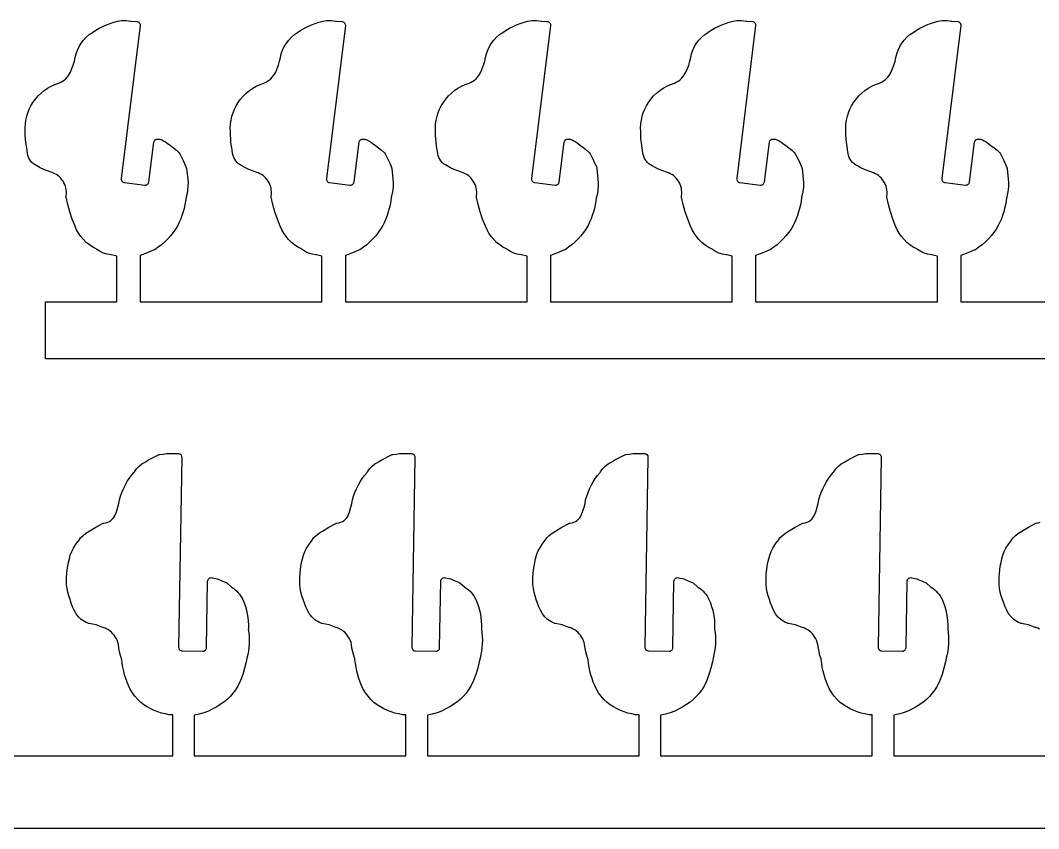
# Model space of a CAD drawing. Header units: millimetres. Extents: x -589 to -2, y 2 to 749.
# Drawn here: x -351.9 to -242.7, y 2.1 to 88.7 of the extents above; entities that cross this region are included whole.
import ezdxf

# ---------------------------------------------------------------- set-up
doc = ezdxf.new("R2010")
doc.units = ezdxf.units.MM
doc.header["$MEASUREMENT"] = 0

msp = doc.modelspace()

# ---------------------------------------------------------------- linework, layer by layer
for points in [[(-351.1, 74.45), (-351.16, 74.85), (-351.23, 75.24), (-351.28, 75.63), (-351.32, 76.03), (-351.34, 76.42), (-351.34, 76.82), (-351.36, 77.23), (-351.33, 77.64), (-351.28, 78.05), (-351.19, 78.45), (-351.07, 78.84), (-350.92, 79.22), (-350.74, 79.59), (-350.52, 79.94), (-350.26, 80.3), (-349.97, 80.63), (-349.65, 80.94), (-349.31, 81.21), (-348.95, 81.46), (-348.57, 81.68), (-348.17, 81.86), (-347.75, 82.01), (-347.55, 82.1), (-347.36, 82.21), (-347.18, 82.34), (-347.01, 82.48), (-346.86, 82.64), (-346.72, 82.81), (-346.6, 83), (-346.49, 83.19), (-346.34, 83.57), (-346.2, 83.95), (-346.08, 84.35), (-345.99, 84.74), (-345.89, 85.16), (-345.75, 85.56), (-345.57, 85.94), (-345.35, 86.3), (-345.1, 86.63), (-344.81, 86.93), (-344.49, 87.21), (-344.14, 87.45), (-343.78, 87.69), (-343.42, 87.9), (-343.04, 88.09), (-342.65, 88.27), (-342.26, 88.41), (-341.85, 88.54), (-341.44, 88.64), (-341.02, 88.72), (-340.78, 88.74), (-340.53, 88.73), (-340.28, 88.7), (-340.04, 88.66), (-339.98, 88.65), (-339.4, 88.61), (-339.32, 88.6), (-339.24, 88.57), (-339.18, 88.53), (-339.12, 88.47), (-339.07, 88.4), (-339.04, 88.33), (-339.03, 88.25), (-339.03, 88.17), (-341.06, 71.79), (-341.05, 71.64), (-341.02, 71.57), (-340.97, 71.5), (-340.92, 71.44), (-340.86, 71.39), (-340.79, 71.36), (-340.71, 71.35), (-338.53, 71.07), (-338.45, 71.07), (-338.37, 71.09), (-338.3, 71.12), (-338.23, 71.16), (-338.17, 71.21), (-338.13, 71.28), (-338.08, 71.42), (-337.55, 75.67), (-337.53, 75.74), (-337.5, 75.81), (-337.41, 75.92), (-337.28, 75.99), (-337.21, 76.01), (-337.13, 76.01), (-336.99, 76.01), (-336.92, 76), (-336.71, 75.93), (-336.51, 75.83), (-336.31, 75.72), (-336.14, 75.58), (-335.79, 75.34), (-335.46, 75.09), (-335.14, 74.81), (-334.84, 74.52), (-334.76, 74.44), (-334.4, 73.71), (-334.08, 72.96), (-334.04, 72.85), (-333.89, 71.35), (-333.9, 70.96), (-333.94, 70.57), (-334, 70.18), (-334.09, 69.8), (-334.11, 69.74), (-334.16, 69.35), (-334.23, 68.96), (-334.32, 68.58), (-334.42, 68.2), (-334.54, 67.83), (-334.68, 67.46), (-334.83, 67.1), (-335, 66.75), (-335.24, 66.36), (-335.49, 65.99), (-335.77, 65.64), (-336.07, 65.3), (-336.39, 64.98), (-336.73, 64.69), (-337.09, 64.41), (-337.46, 64.15), (-337.52, 64.13), (-338.26, 63.81), (-339.02, 63.52), (-339.02, 58.57), (-319.53, 58.57), (-319.53, 63.46), (-319.83, 63.52), (-320.12, 63.59), (-320.17, 63.6), (-320.57, 63.66), (-320.96, 63.78), (-321.32, 63.96), (-321.66, 64.18), (-321.73, 64.23), (-322.12, 64.43), (-322.47, 64.67), (-322.8, 64.94), (-323.11, 65.23), (-323.38, 65.56), (-323.62, 65.91), (-323.83, 66.28), (-324, 66.67), (-324.31, 67.44), (-324.57, 68.21), (-324.79, 69), (-324.96, 69.8), (-324.96, 69.94), (-324.94, 70.15), (-324.94, 70.36), (-324.96, 70.56), (-324.99, 70.76), (-325.04, 70.96), (-325.11, 71.14), (-325.2, 71.33), (-325.3, 71.5), (-325.41, 71.66), (-325.54, 71.82), (-325.68, 71.96), (-325.84, 72.09), (-326.01, 72.2), (-326.18, 72.3), (-326.37, 72.39), (-326.57, 72.46), (-326.97, 72.6), (-327.36, 72.76), (-327.74, 72.94), (-328.11, 73.14), (-328.3, 73.24), (-328.48, 73.36), (-328.63, 73.51), (-328.77, 73.67), (-328.89, 73.84), (-328.99, 74.03), (-329.06, 74.24), (-329.11, 74.45), (-329.16, 74.85), (-329.23, 75.24), (-329.29, 75.63), (-329.32, 76.03), (-329.34, 76.42), (-329.34, 76.82), (-329.36, 77.23), (-329.34, 77.64), (-329.28, 78.05), (-329.19, 78.45), (-329.07, 78.84), (-328.92, 79.22), (-328.73, 79.59), (-328.51, 79.94), (-328.25, 80.3), (-327.96, 80.63), (-327.65, 80.94), (-327.31, 81.21), (-326.95, 81.46), (-326.57, 81.68), (-326.17, 81.86), (-325.75, 82.01), (-325.55, 82.1), (-325.36, 82.21), (-325.18, 82.34), (-325.01, 82.48), (-324.86, 82.64), (-324.72, 82.81), (-324.6, 83), (-324.49, 83.19), (-324.34, 83.57), (-324.2, 83.95), (-324.08, 84.35), (-323.99, 84.74), (-323.89, 85.16), (-323.75, 85.56), (-323.57, 85.94), (-323.35, 86.3), (-323.1, 86.63), (-322.81, 86.93), (-322.49, 87.21), (-322.14, 87.45), (-321.78, 87.69), (-321.42, 87.9), (-321.04, 88.09), (-320.66, 88.27), (-320.26, 88.41), (-319.86, 88.54), (-319.44, 88.64), (-319.03, 88.72), (-318.78, 88.74), (-318.53, 88.73), (-318.29, 88.7), (-318.04, 88.66), (-317.98, 88.65), (-317.4, 88.61), (-317.32, 88.6), (-317.24, 88.57), (-317.17, 88.53), (-317.11, 88.47), (-317.04, 88.33), (-317.02, 88.17), (-319.06, 71.79), (-319.05, 71.64), (-319.02, 71.57), (-318.98, 71.5), (-318.92, 71.44), (-318.86, 71.39), (-318.79, 71.36), (-318.71, 71.35), (-316.53, 71.07), (-316.45, 71.07), (-316.37, 71.09), (-316.3, 71.12), (-316.23, 71.16), (-316.17, 71.21), (-316.13, 71.28), (-316.1, 71.35), (-316.08, 71.42), (-315.55, 75.67), (-315.5, 75.81), (-315.41, 75.92), (-315.28, 75.99), (-315.21, 76.01), (-315.13, 76.01), (-314.99, 76.01), (-314.92, 76), (-314.71, 75.93), (-314.51, 75.83), (-314.32, 75.72), (-314.14, 75.58), (-313.79, 75.34), (-313.46, 75.09), (-313.14, 74.81), (-312.84, 74.52), (-312.76, 74.44), (-312.4, 73.71), (-312.23, 73.34), (-312.08, 72.96), (-312.05, 72.85), (-311.89, 71.35), (-311.9, 70.96), (-311.94, 70.57), (-312, 70.18), (-312.1, 69.8), (-312.11, 69.74), (-312.16, 69.35), (-312.23, 68.96), (-312.32, 68.58), (-312.42, 68.2), (-312.54, 67.83), (-312.68, 67.46), (-312.83, 67.1), (-313, 66.75), (-313.24, 66.36), (-313.49, 65.99), (-313.77, 65.64), (-314.07, 65.3), (-314.39, 64.98), (-314.73, 64.69), (-315.09, 64.41), (-315.46, 64.15), (-315.52, 64.13), (-316.27, 63.81), (-317.02, 63.52), (-317.02, 58.57), (-297.53, 58.57), (-297.53, 63.46), (-298.12, 63.59), (-298.17, 63.6), (-298.58, 63.66), (-298.96, 63.78), (-299.32, 63.96), (-299.66, 64.18), (-299.74, 64.23), (-300.12, 64.43), (-300.47, 64.67), (-300.81, 64.94), (-301.11, 65.23), (-301.38, 65.56), (-301.62, 65.91), (-301.83, 66.28), (-302, 66.67), (-302.31, 67.44), (-302.57, 68.21), (-302.79, 69), (-302.96, 69.8), (-302.96, 69.94), (-302.94, 70.15), (-302.94, 70.36), (-302.96, 70.56), (-302.99, 70.76), (-303.04, 70.96), (-303.11, 71.14), (-303.2, 71.33), (-303.3, 71.5), (-303.41, 71.66), (-303.54, 71.82), (-303.69, 71.96), (-303.84, 72.09), (-304.01, 72.2), (-304.19, 72.3), (-304.38, 72.39), (-304.57, 72.46), (-304.97, 72.6), (-305.36, 72.76), (-305.74, 72.94), (-306.11, 73.14), (-306.3, 73.24), (-306.48, 73.36), (-306.63, 73.51), (-306.77, 73.67), (-306.89, 73.84), (-306.99, 74.03), (-307.06, 74.24), (-307.11, 74.45), (-307.16, 74.85), (-307.23, 75.24), (-307.29, 75.63), (-307.32, 76.03), (-307.34, 76.42), (-307.35, 76.82), (-307.36, 77.23), (-307.34, 77.64), (-307.28, 78.05), (-307.19, 78.45), (-307.07, 78.84), (-306.92, 79.22), (-306.73, 79.59), (-306.51, 79.94), (-306.25, 80.3), (-305.96, 80.63), (-305.65, 80.94), (-305.31, 81.21), (-304.95, 81.46), (-304.56, 81.68), (-304.16, 81.86), (-303.74, 82.01), (-303.54, 82.1), (-303.35, 82.21), (-303.17, 82.34), (-303.01, 82.48), (-302.86, 82.64), (-302.72, 82.81), (-302.6, 83), (-302.5, 83.19), (-302.34, 83.57), (-302.2, 83.95), (-302.08, 84.35), (-301.99, 84.74), (-301.89, 85.16), (-301.75, 85.56), (-301.57, 85.94), (-301.35, 86.3), (-301.1, 86.63), (-300.81, 86.93), (-300.49, 87.21), (-300.14, 87.45), (-299.79, 87.69), (-299.42, 87.9), (-299.04, 88.09), (-298.66, 88.27), (-298.26, 88.41), (-297.86, 88.54), (-297.45, 88.64), (-297.03, 88.72), (-296.78, 88.74), (-296.53, 88.73), (-296.29, 88.7), (-296.04, 88.66), (-295.98, 88.65), (-295.4, 88.61), (-295.32, 88.6), (-295.24, 88.57), (-295.17, 88.53), (-295.11, 88.47), (-295.04, 88.33), (-295.03, 88.25), (-295.02, 88.17), (-297.05, 71.79), (-297.06, 71.71), (-297.05, 71.64), (-297.02, 71.57), (-296.98, 71.5), (-296.92, 71.44), (-296.86, 71.39), (-296.79, 71.36), (-296.71, 71.35), (-294.53, 71.07), (-294.45, 71.07), (-294.37, 71.09), (-294.3, 71.12), (-294.23, 71.16), (-294.17, 71.21), (-294.13, 71.28), (-294.1, 71.35), (-294.08, 71.42), (-293.55, 75.67), (-293.5, 75.81), (-293.41, 75.92), (-293.28, 75.99), (-293.21, 76.01), (-293.13, 76.01), (-293, 76.01), (-292.92, 76), (-292.71, 75.93), (-292.51, 75.83), (-292.32, 75.72), (-292.14, 75.58), (-291.79, 75.34), (-291.46, 75.09), (-291.15, 74.81), (-290.84, 74.52), (-290.77, 74.44), (-290.4, 73.71), (-290.07, 72.96), (-290.05, 72.85), (-289.9, 71.35), (-289.9, 70.96), (-289.94, 70.57), (-290, 70.18), (-290.1, 69.8), (-290.11, 69.74), (-290.16, 69.35), (-290.23, 68.96), (-290.32, 68.58), (-290.42, 68.2), (-290.54, 67.83), (-290.67, 67.46), (-290.83, 67.1), (-290.99, 66.75), (-291.23, 66.36), (-291.49, 65.99), (-291.77, 65.64), (-292.07, 65.3), (-292.39, 64.98), (-292.73, 64.69), (-293.09, 64.41), (-293.46, 64.15), (-293.51, 64.13), (-294.26, 63.81), (-295.02, 63.52), (-295.02, 58.57), (-275.53, 58.57), (-275.53, 63.46), (-275.83, 63.52), (-276.11, 63.59), (-276.18, 63.6), (-276.58, 63.66), (-276.96, 63.78), (-277.32, 63.96), (-277.66, 64.18), (-277.74, 64.23), (-278.12, 64.43), (-278.47, 64.67), (-278.81, 64.94), (-279.11, 65.23), (-279.38, 65.56), (-279.62, 65.91), (-279.83, 66.28), (-280.01, 66.67), (-280.31, 67.44), (-280.57, 68.21), (-280.79, 69), (-280.96, 69.8), (-280.96, 69.94), (-280.94, 70.15), (-280.94, 70.36), (-280.96, 70.56), (-280.99, 70.76), (-281.04, 70.96), (-281.11, 71.14), (-281.2, 71.33), (-281.3, 71.5), (-281.41, 71.66), (-281.54, 71.82), (-281.69, 71.96), (-281.84, 72.09), (-282.01, 72.2), (-282.19, 72.3), (-282.38, 72.39), (-282.58, 72.46), (-282.97, 72.6), (-283.36, 72.76), (-283.74, 72.94), (-284.11, 73.14), (-284.3, 73.24), (-284.48, 73.36), (-284.63, 73.51), (-284.77, 73.67), (-284.89, 73.84), (-284.99, 74.03), (-285.06, 74.24), (-285.11, 74.45), (-285.16, 74.85), (-285.22, 75.24), (-285.28, 75.63), (-285.32, 76.03), (-285.34, 76.42), (-285.35, 76.82), (-285.36, 77.23), (-285.34, 77.64), (-285.28, 78.05), (-285.19, 78.45), (-285.07, 78.84), (-284.92, 79.22), (-284.73, 79.59), (-284.52, 79.94), (-284.25, 80.3), (-283.96, 80.63), (-283.65, 80.94), (-283.31, 81.21), (-282.95, 81.46), (-282.56, 81.68), (-282.16, 81.86), (-281.74, 82.01), (-281.54, 82.1), (-281.35, 82.21), (-281.17, 82.34), (-281.01, 82.48), (-280.86, 82.64), (-280.72, 82.81), (-280.6, 83), (-280.5, 83.19), (-280.34, 83.57), (-280.2, 83.95), (-280.08, 84.35), (-279.99, 84.74), (-279.89, 85.16), (-279.75, 85.56), (-279.57, 85.94), (-279.35, 86.3), (-279.1, 86.63), (-278.81, 86.93), (-278.49, 87.21), (-278.14, 87.45), (-277.79, 87.69), (-277.42, 87.9), (-277.04, 88.09), (-276.66, 88.27), (-276.26, 88.41), (-275.86, 88.54), (-275.45, 88.64), (-275.03, 88.72), (-274.78, 88.74), (-274.53, 88.73), (-274.28, 88.7), (-274.03, 88.66), (-273.98, 88.65), (-273.4, 88.61), (-273.32, 88.6), (-273.24, 88.57), (-273.17, 88.53), (-273.11, 88.47), (-273.07, 88.4), (-273.04, 88.33), (-273.03, 88.25), (-273.03, 88.17), (-275.05, 71.79), (-275.06, 71.71), (-275.05, 71.64), (-275.02, 71.57), (-274.98, 71.5), (-274.92, 71.44), (-274.86, 71.39), (-274.79, 71.36), (-274.71, 71.35), (-272.53, 71.07), (-272.45, 71.07), (-272.37, 71.09), (-272.3, 71.12), (-272.23, 71.16), (-272.17, 71.21), (-272.13, 71.28), (-272.1, 71.35), (-272.08, 71.42), (-271.55, 75.67), (-271.5, 75.81), (-271.41, 75.92), (-271.28, 75.99), (-271.2, 76.01), (-271.12, 76.01), (-271, 76.01), (-270.92, 76), (-270.71, 75.93), (-270.51, 75.83), (-270.32, 75.72), (-270.14, 75.58), (-269.8, 75.34), (-269.46, 75.09), (-269.15, 74.81), (-268.84, 74.52), (-268.77, 74.44), (-268.4, 73.71), (-268.07, 72.96), (-268.05, 72.85), (-267.9, 71.35), (-267.9, 70.96), (-267.94, 70.57), (-268, 70.18), (-268.1, 69.8), (-268.11, 69.74), (-268.16, 69.35), (-268.23, 68.96), (-268.32, 68.58), (-268.42, 68.2), (-268.54, 67.83), (-268.67, 67.46), (-268.83, 67.1), (-268.99, 66.75), (-269.23, 66.36), (-269.49, 65.99), (-269.77, 65.64), (-270.07, 65.3), (-270.39, 64.98), (-270.73, 64.69), (-271.09, 64.41), (-271.46, 64.15), (-271.51, 64.13), (-272.26, 63.81), (-273.03, 63.52), (-273.03, 58.57), (-253.54, 58.57), (-253.54, 63.46), (-253.83, 63.52), (-254.11, 63.59), (-254.18, 63.6), (-254.58, 63.66), (-254.96, 63.78), (-255.32, 63.96), (-255.65, 64.18), (-255.74, 64.23), (-256.12, 64.43), (-256.48, 64.67), (-256.81, 64.94), (-257.11, 65.23), (-257.38, 65.56), (-257.63, 65.91), (-257.83, 66.28), (-258.01, 66.67), (-258.31, 67.44), (-258.57, 68.21), (-258.78, 69), (-258.95, 69.8), (-258.96, 69.87), (-258.95, 69.94), (-258.93, 70.15), (-258.93, 70.36), (-258.95, 70.56), (-258.99, 70.76), (-259.04, 70.96), (-259.11, 71.14), (-259.2, 71.33), (-259.3, 71.5), (-259.41, 71.66), (-259.54, 71.82), (-259.69, 71.96), (-259.84, 72.09), (-260.01, 72.2), (-260.19, 72.3), (-260.38, 72.39), (-260.58, 72.46), (-260.97, 72.6), (-261.36, 72.76), (-261.74, 72.94), (-262.1, 73.14), (-262.3, 73.24), (-262.47, 73.36), (-262.63, 73.51), (-262.77, 73.67), (-262.89, 73.84), (-262.99, 74.03), (-263.06, 74.24), (-263.11, 74.45), (-263.16, 74.85), (-263.22, 75.24), (-263.28, 75.63), (-263.32, 76.03), (-263.34, 76.42), (-263.35, 76.82), (-263.36, 77.23), (-263.34, 77.64), (-263.28, 78.05), (-263.19, 78.45), (-263.07, 78.84), (-262.92, 79.22), (-262.73, 79.59), (-262.52, 79.94), (-262.26, 80.3), (-261.97, 80.63), (-261.65, 80.94), (-261.31, 81.21), (-260.95, 81.46), (-260.56, 81.68), (-260.16, 81.86), (-259.75, 82.01), (-259.54, 82.1), (-259.35, 82.21), (-259.17, 82.34), (-259.01, 82.48), (-258.86, 82.64), (-258.72, 82.81), (-258.6, 83), (-258.5, 83.19), (-258.34, 83.57), (-258.2, 83.95), (-258.08, 84.35), (-257.98, 84.74), (-257.89, 85.16), (-257.75, 85.56), (-257.57, 85.94), (-257.35, 86.3), (-257.1, 86.63), (-256.81, 86.93), (-256.49, 87.21), (-256.14, 87.45), (-255.79, 87.69), (-255.42, 87.9), (-255.04, 88.09), (-254.66, 88.27), (-254.26, 88.41), (-253.86, 88.54), (-253.45, 88.64), (-253.03, 88.72), (-252.78, 88.74), (-252.53, 88.73), (-252.28, 88.7), (-252.04, 88.66), (-251.97, 88.65), (-251.39, 88.61), (-251.32, 88.6), (-251.24, 88.57), (-251.17, 88.53), (-251.12, 88.47), (-251.07, 88.4), (-251.04, 88.33), (-251.03, 88.25), (-251.03, 88.17), (-253.06, 71.79), (-253.06, 71.71), (-253.05, 71.64), (-252.98, 71.5), (-252.92, 71.44), (-252.86, 71.39), (-252.78, 71.36), (-252.7, 71.35), (-250.52, 71.07), (-250.45, 71.07), (-250.37, 71.09), (-250.3, 71.12), (-250.23, 71.16), (-250.17, 71.21), (-250.13, 71.28), (-250.1, 71.35), (-250.08, 71.42), (-249.55, 75.67), (-249.5, 75.81), (-249.41, 75.92), (-249.28, 75.99), (-249.2, 76.01), (-249.13, 76.01), (-249, 76.01), (-248.92, 76), (-248.71, 75.93), (-248.51, 75.83), (-248.32, 75.72), (-248.14, 75.58), (-247.8, 75.34), (-247.46, 75.09), (-247.14, 74.81), (-246.83, 74.52), (-246.77, 74.44), (-246.4, 73.71), (-246.08, 72.96), (-246.05, 72.85), (-245.9, 71.35), (-245.9, 70.96), (-245.94, 70.57), (-246, 70.18), (-246.1, 69.8), (-246.11, 69.74), (-246.16, 69.35), (-246.23, 68.96), (-246.32, 68.58), (-246.42, 68.2), (-246.54, 67.83), (-246.67, 67.46), (-246.83, 67.1), (-247, 66.75), (-247.23, 66.36), (-247.49, 65.99), (-247.77, 65.64), (-248.07, 65.3), (-248.39, 64.98), (-248.73, 64.69), (-249.08, 64.41), (-249.45, 64.15), (-249.52, 64.13), (-250.26, 63.81), (-251.02, 63.52), (-251.02, 58.57), (-231.54, 58.57)], [(-3.96, 52.45), (-349.19, 52.45), (-349.19, 58.57), (-341.53, 58.57), (-341.53, 63.46), (-341.83, 63.52), (-342.12, 63.59), (-342.18, 63.6), (-342.58, 63.66), (-342.96, 63.78), (-343.32, 63.96), (-343.66, 64.18), (-343.73, 64.23), (-344.11, 64.43), (-344.47, 64.67), (-344.8, 64.94), (-345.11, 65.23), (-345.38, 65.56), (-345.63, 65.91), (-345.84, 66.28), (-346.01, 66.67), (-346.31, 67.44), (-346.57, 68.21), (-346.79, 69), (-346.96, 69.8), (-346.96, 69.94), (-346.94, 70.15), (-346.94, 70.36), (-346.95, 70.56), (-346.99, 70.76), (-347.04, 70.96), (-347.11, 71.14), (-347.2, 71.33), (-347.3, 71.5), (-347.41, 71.66), (-347.54, 71.82), (-347.69, 71.96), (-347.84, 72.09), (-348.01, 72.2), (-348.19, 72.3), (-348.38, 72.39), (-348.58, 72.46), (-348.98, 72.6), (-349.36, 72.76), (-349.74, 72.94), (-350.11, 73.14), (-350.3, 73.24), (-350.48, 73.36), (-350.63, 73.51), (-350.77, 73.67), (-350.89, 73.84), (-350.99, 74.03), (-351.06, 74.24), (-351.1, 74.45)], [(-358.22, 9.88), (-335.52, 9.88), (-335.52, 14.29), (-335.9, 14.3), (-336.31, 14.38), (-336.72, 14.48), (-337.12, 14.61), (-337.51, 14.77), (-337.89, 14.95), (-338.26, 15.15), (-338.62, 15.37), (-338.96, 15.62), (-339.29, 15.94), (-339.59, 16.29), (-339.86, 16.66), (-340.1, 17.05), (-340.27, 17.42), (-340.43, 17.8), (-340.57, 18.19), (-340.69, 18.58), (-340.79, 18.98), (-340.88, 19.39), (-340.95, 19.8), (-341, 20.21), (-341.01, 20.28), (-341.13, 20.66), (-341.23, 21.05), (-341.3, 21.44), (-341.36, 21.83), (-341.41, 22.04), (-341.47, 22.24), (-341.57, 22.43), (-341.68, 22.6), (-341.7, 22.65), (-341.82, 22.83), (-341.95, 22.99), (-342.09, 23.14), (-342.24, 23.27), (-342.41, 23.39), (-342.59, 23.49), (-342.78, 23.57), (-342.98, 23.64), (-343.04, 23.66), (-343.4, 23.81), (-343.76, 23.92), (-344.14, 24.01), (-344.51, 24.08), (-344.57, 24.08), (-344.63, 24.1), (-344.82, 24.19), (-345, 24.29), (-345.34, 24.52), (-345.64, 24.81), (-345.9, 25.13), (-346.1, 25.5), (-346.27, 25.88), (-346.42, 26.26), (-346.54, 26.66), (-346.68, 27.05), (-346.79, 27.45), (-346.86, 27.85), (-346.91, 28.26), (-346.92, 28.66), (-346.91, 29.05), (-346.88, 29.45), (-346.84, 29.84), (-346.79, 30.24), (-346.71, 30.63), (-346.62, 31.01), (-346.52, 31.4), (-346.37, 31.79), (-346.18, 32.17), (-345.96, 32.53), (-345.7, 32.86), (-345.65, 32.92), (-345.42, 33.25), (-345.15, 33.53), (-344.84, 33.78), (-344.49, 33.98), (-343.78, 34.41), (-343.05, 34.8), (-342.99, 34.83), (-342.91, 34.84), (-342.71, 34.87), (-342.51, 34.94), (-342.33, 35.02), (-342.16, 35.14), (-342.01, 35.27), (-341.88, 35.42), (-341.77, 35.59), (-341.68, 35.78), (-341.53, 36.16), (-341.41, 36.54), (-341.32, 36.93), (-341.25, 37.32), (-341.13, 37.72), (-341, 38.12), (-340.83, 38.51), (-340.65, 38.89), (-340.44, 39.25), (-340.22, 39.61), (-339.97, 39.95), (-339.7, 40.28), (-339.65, 40.33), (-339.42, 40.65), (-339.15, 40.94), (-338.85, 41.19), (-338.5, 41.39), (-338.45, 41.41), (-338.12, 41.63), (-337.77, 41.82), (-337.42, 42), (-337.06, 42.16), (-336.99, 42.18), (-336.92, 42.19), (-336.56, 42.23), (-336.2, 42.31), (-336.1, 42.31), (-334.96, 42.31), (-334.88, 42.3), (-334.81, 42.27), (-334.74, 42.23), (-334.68, 42.18), (-334.6, 42.05), (-334.58, 41.97), (-334.57, 41.89), (-334.9, 21.54), (-334.89, 21.46), (-334.87, 21.39), (-334.79, 21.26), (-334.66, 21.17), (-334.59, 21.15), (-334.51, 21.14), (-332.32, 21.1), (-332.16, 21.13), (-332.09, 21.17), (-332.03, 21.22), (-331.98, 21.27), (-331.94, 21.34), (-331.91, 21.41), (-331.9, 21.49), (-331.79, 28.61), (-331.77, 28.7), (-331.74, 28.78), (-331.7, 28.85), (-331.64, 28.91), (-331.56, 28.96), (-331.48, 28.99), (-331.39, 29), (-331.3, 28.99), (-330.72, 28.88), (-330.58, 28.81), (-330.42, 28.72), (-330.25, 28.64), (-330.08, 28.57), (-329.9, 28.52), (-329.81, 28.49), (-329.74, 28.44), (-329.22, 27.98), (-329.17, 27.94), (-328.99, 27.82), (-328.82, 27.69), (-328.66, 27.54), (-328.51, 27.38), (-328.37, 27.22), (-328.25, 27.04), (-328.13, 26.85), (-328.03, 26.66), (-327.88, 26.29), (-327.74, 25.91), (-327.63, 25.52), (-327.54, 25.13), (-327.48, 24.74), (-327.43, 24.34), (-327.41, 23.94), (-327.42, 23.53), (-327.43, 23.46), (-327.37, 23.07), (-327.34, 22.68), (-327.33, 22.29), (-327.34, 21.9), (-327.37, 21.52), (-327.42, 21.13), (-327.49, 20.75), (-327.58, 20.37), (-327.67, 19.96), (-327.83, 19.28), (-328.03, 18.62), (-328.27, 17.98), (-328.55, 17.35), (-328.8, 16.96), (-329.08, 16.6), (-329.38, 16.26), (-329.71, 15.95), (-330.06, 15.66), (-330.43, 15.39), (-330.82, 15.15), (-331.22, 14.94), (-331.7, 14.7), (-332.19, 14.51), (-332.7, 14.36), (-333.23, 14.26), (-333.23, 9.88), (-310.52, 9.88), (-310.52, 14.29), (-310.9, 14.3), (-311.31, 14.38), (-311.72, 14.48), (-312.12, 14.61), (-312.51, 14.77), (-312.89, 14.95), (-313.26, 15.15), (-313.62, 15.37), (-313.96, 15.62), (-314.29, 15.94), (-314.59, 16.29), (-314.86, 16.66), (-315.11, 17.05), (-315.28, 17.42), (-315.43, 17.8), (-315.57, 18.19), (-315.69, 18.58), (-315.79, 18.98), (-315.87, 19.39), (-315.94, 19.8), (-315.99, 20.21), (-316.01, 20.28), (-316.13, 20.66), (-316.23, 21.05), (-316.31, 21.44), (-316.37, 21.83), (-316.41, 22.04), (-316.47, 22.24), (-316.57, 22.43), (-316.68, 22.6), (-316.71, 22.65), (-316.82, 22.83), (-316.95, 22.99), (-317.09, 23.14), (-317.25, 23.27), (-317.41, 23.39), (-317.59, 23.49), (-317.78, 23.57), (-317.98, 23.64), (-318.04, 23.66), (-318.4, 23.81), (-318.76, 23.92), (-319.14, 24.01), (-319.52, 24.08), (-319.57, 24.08), (-319.62, 24.1), (-319.81, 24.19), (-319.99, 24.29), (-320.17, 24.4), (-320.33, 24.52), (-320.49, 24.66), (-320.63, 24.81), (-320.77, 24.97), (-320.89, 25.13), (-321.09, 25.5), (-321.27, 25.88), (-321.42, 26.26), (-321.55, 26.66), (-321.68, 27.05), (-321.78, 27.45), (-321.86, 27.85), (-321.9, 28.26), (-321.91, 28.66), (-321.9, 29.05), (-321.88, 29.45), (-321.84, 29.84), (-321.78, 30.24), (-321.71, 30.63), (-321.62, 31.01), (-321.51, 31.4), (-321.36, 31.79), (-321.18, 32.17), (-320.95, 32.53), (-320.69, 32.86), (-320.65, 32.92), (-320.42, 33.25), (-320.15, 33.53), (-319.84, 33.77), (-319.67, 33.88), (-319.49, 33.97), (-318.78, 34.41), (-318.06, 34.8), (-317.99, 34.83), (-317.92, 34.84), (-317.71, 34.87), (-317.52, 34.94), (-317.33, 35.02), (-317.16, 35.14), (-317.01, 35.27), (-316.88, 35.42), (-316.77, 35.59), (-316.68, 35.78), (-316.54, 36.16), (-316.42, 36.54), (-316.32, 36.93), (-316.25, 37.32), (-316.14, 37.72), (-316, 38.12), (-315.83, 38.51), (-315.65, 38.89), (-315.44, 39.25), (-315.22, 39.61), (-314.97, 39.95), (-314.7, 40.28), (-314.65, 40.33), (-314.43, 40.65), (-314.16, 40.94), (-313.85, 41.19), (-313.51, 41.39), (-313.46, 41.41), (-313.12, 41.63), (-312.77, 41.82), (-312.42, 42), (-312.06, 42.16), (-311.99, 42.18), (-311.92, 42.19), (-311.56, 42.23), (-311.2, 42.31), (-311.1, 42.31), (-309.97, 42.31), (-309.89, 42.3), (-309.81, 42.27), (-309.74, 42.23), (-309.68, 42.18), (-309.64, 42.12), (-309.6, 42.05), (-309.58, 41.97), (-309.58, 41.89), (-309.9, 21.54), (-309.9, 21.46), (-309.87, 21.39), (-309.79, 21.26), (-309.67, 21.17), (-309.59, 21.15), (-309.51, 21.14), (-307.31, 21.1), (-307.16, 21.13), (-307.09, 21.17), (-307.03, 21.22), (-306.98, 21.27), (-306.94, 21.34), (-306.91, 21.41), (-306.91, 21.49), (-306.78, 28.61), (-306.77, 28.7), (-306.74, 28.78), (-306.69, 28.85), (-306.63, 28.91), (-306.56, 28.96), (-306.48, 28.99), (-306.39, 29), (-306.3, 28.99), (-305.71, 28.88), (-305.57, 28.81), (-305.41, 28.72), (-305.25, 28.64), (-305.08, 28.57), (-304.9, 28.52), (-304.81, 28.49), (-304.74, 28.44), (-304.21, 27.98), (-304.16, 27.94), (-303.98, 27.82), (-303.81, 27.69), (-303.65, 27.54), (-303.51, 27.38), (-303.37, 27.22), (-303.25, 27.04), (-303.14, 26.85), (-303.04, 26.66), (-302.88, 26.29), (-302.75, 25.91), (-302.63, 25.52), (-302.54, 25.13), (-302.48, 24.74), (-302.44, 24.34), (-302.42, 23.94), (-302.42, 23.53), (-302.42, 23.46), (-302.37, 23.07), (-302.34, 22.68), (-302.33, 22.29), (-302.34, 21.9), (-302.37, 21.52), (-302.42, 21.13), (-302.49, 20.75), (-302.58, 20.37), (-302.66, 19.96), (-302.82, 19.28), (-303.03, 18.62), (-303.27, 17.98), (-303.55, 17.35), (-303.81, 16.96), (-304.08, 16.6), (-304.39, 16.26), (-304.71, 15.95), (-305.06, 15.66), (-305.43, 15.39), (-305.82, 15.15), (-306.23, 14.94), (-306.7, 14.7), (-307.19, 14.51), (-307.71, 14.36), (-308.23, 14.26), (-308.23, 9.88), (-285.51, 9.88), (-285.51, 14.29), (-285.89, 14.3), (-286.31, 14.38), (-286.72, 14.48), (-287.12, 14.61), (-287.51, 14.77), (-287.89, 14.95), (-288.26, 15.15), (-288.62, 15.37), (-288.96, 15.62), (-289.29, 15.94), (-289.59, 16.29), (-289.86, 16.66), (-290.1, 17.05), (-290.27, 17.42), (-290.43, 17.8), (-290.56, 18.19), (-290.69, 18.58), (-290.79, 18.98), (-290.87, 19.39), (-290.94, 19.8), (-290.99, 20.21), (-291.02, 20.28), (-291.13, 20.66), (-291.23, 21.05), (-291.3, 21.44), (-291.36, 21.83), (-291.4, 22.04), (-291.47, 22.24), (-291.57, 22.43), (-291.69, 22.6), (-291.7, 22.65), (-291.81, 22.83), (-291.94, 22.99), (-292.09, 23.14), (-292.24, 23.27), (-292.41, 23.39), (-292.59, 23.49), (-292.78, 23.57), (-292.98, 23.64), (-293.05, 23.66), (-293.4, 23.81), (-293.76, 23.92), (-294.13, 24.01), (-294.51, 24.08), (-294.57, 24.08), (-294.62, 24.1), (-294.81, 24.19), (-294.99, 24.29), (-295.17, 24.4), (-295.33, 24.52), (-295.49, 24.66), (-295.64, 24.81), (-295.77, 24.97), (-295.89, 25.13), (-296.1, 25.5), (-296.27, 25.88), (-296.42, 26.26), (-296.55, 26.66), (-296.68, 27.05), (-296.79, 27.45), (-296.86, 27.85), (-296.9, 28.26), (-296.91, 28.66), (-296.91, 29.05), (-296.88, 29.45), (-296.84, 29.84), (-296.78, 30.24), (-296.71, 30.63), (-296.62, 31.01), (-296.51, 31.4), (-296.37, 31.79), (-296.18, 32.17), (-295.95, 32.53), (-295.69, 32.86), (-295.65, 32.92), (-295.42, 33.25), (-295.15, 33.53), (-294.84, 33.77), (-294.5, 33.97), (-293.79, 34.41), (-293.06, 34.8), (-292.99, 34.83), (-292.91, 34.84), (-292.71, 34.87), (-292.51, 34.94), (-292.33, 35.02), (-292.16, 35.14), (-292.01, 35.27), (-291.88, 35.42), (-291.77, 35.59), (-291.69, 35.78), (-291.54, 36.16), (-291.42, 36.54), (-291.32, 36.93), (-291.26, 37.32), (-291.14, 37.72), (-291, 38.12), (-290.84, 38.51), (-290.65, 38.89), (-290.45, 39.25), (-290.22, 39.61), (-289.97, 39.95), (-289.71, 40.28), (-289.66, 40.33), (-289.43, 40.65), (-289.15, 40.94), (-288.84, 41.19), (-288.5, 41.39), (-288.45, 41.41), (-288.12, 41.63), (-287.77, 41.82), (-287.42, 42), (-287.05, 42.16), (-286.99, 42.18), (-286.92, 42.19), (-286.56, 42.23), (-286.2, 42.31), (-286.1, 42.31), (-284.96, 42.31), (-284.88, 42.3), (-284.81, 42.27), (-284.68, 42.18), (-284.6, 42.05), (-284.58, 41.97), (-284.57, 41.89), (-284.91, 21.54), (-284.9, 21.46), (-284.87, 21.39), (-284.79, 21.26), (-284.67, 21.17), (-284.59, 21.15), (-284.52, 21.14), (-282.31, 21.1), (-282.16, 21.13), (-282.09, 21.17), (-282.02, 21.22), (-281.97, 21.27), (-281.94, 21.34), (-281.92, 21.41), (-281.91, 21.49), (-281.78, 28.61), (-281.77, 28.7), (-281.74, 28.78), (-281.69, 28.85), (-281.63, 28.91), (-281.56, 28.96), (-281.48, 28.99), (-281.39, 29), (-281.3, 28.99), (-280.71, 28.88), (-280.57, 28.81), (-280.42, 28.72), (-280.25, 28.64), (-280.08, 28.57), (-279.91, 28.52), (-279.81, 28.49), (-279.73, 28.44), (-279.21, 27.98), (-279.16, 27.94), (-278.98, 27.82), (-278.81, 27.69), (-278.65, 27.54), (-278.51, 27.38), (-278.37, 27.22), (-278.24, 27.04), (-278.13, 26.85), (-278.03, 26.66), (-277.87, 26.29), (-277.74, 25.91), (-277.63, 25.52), (-277.54, 25.13), (-277.48, 24.74), (-277.44, 24.34), (-277.42, 23.94), (-277.42, 23.53), (-277.42, 23.46), (-277.37, 23.07), (-277.34, 22.68), (-277.33, 22.29), (-277.34, 21.9), (-277.37, 21.52), (-277.42, 21.13), (-277.49, 20.75), (-277.59, 20.37), (-277.66, 19.96), (-277.83, 19.28), (-278.03, 18.62), (-278.27, 17.98), (-278.56, 17.35), (-278.81, 16.96), (-279.08, 16.6), (-279.39, 16.26), (-279.71, 15.95), (-280.06, 15.66), (-280.43, 15.39), (-280.82, 15.15), (-281.23, 14.94), (-281.7, 14.7), (-282.19, 14.51), (-282.7, 14.36), (-283.22, 14.26), (-283.22, 9.88), (-260.52, 9.88), (-260.52, 14.29), (-260.89, 14.3), (-261.31, 14.38), (-261.72, 14.48), (-262.12, 14.61), (-262.51, 14.77), (-262.89, 14.95), (-263.26, 15.15), (-263.62, 15.37), (-263.97, 15.62), (-264.29, 15.94), (-264.59, 16.29), (-264.86, 16.66), (-265.1, 17.05), (-265.27, 17.42), (-265.43, 17.8), (-265.57, 18.19), (-265.69, 18.58), (-265.79, 18.98), (-265.88, 19.39), (-265.94, 19.8), (-266, 20.21), (-266.01, 20.28), (-266.13, 20.66), (-266.22, 21.05), (-266.3, 21.44), (-266.36, 21.83), (-266.41, 22.04), (-266.47, 22.24), (-266.57, 22.43), (-266.69, 22.6), (-266.7, 22.65), (-266.81, 22.83), (-266.94, 22.99), (-267.09, 23.14), (-267.25, 23.27), (-267.42, 23.39), (-267.6, 23.49), (-267.79, 23.57), (-267.99, 23.64), (-268.05, 23.66), (-268.4, 23.81), (-268.76, 23.92), (-269.13, 24.01), (-269.51, 24.08), (-269.57, 24.08), (-269.62, 24.1), (-269.81, 24.19), (-270, 24.29), (-270.17, 24.4), (-270.34, 24.52), (-270.49, 24.66), (-270.64, 24.81), (-270.77, 24.97), (-270.9, 25.13), (-271.1, 25.5), (-271.27, 25.88), (-271.42, 26.26), (-271.54, 26.66), (-271.68, 27.05), (-271.78, 27.45), (-271.86, 27.85), (-271.9, 28.26), (-271.91, 28.66), (-271.91, 29.05), (-271.88, 29.45), (-271.84, 29.84), (-271.78, 30.24), (-271.71, 30.63), (-271.62, 31.01), (-271.51, 31.4), (-271.37, 31.79), (-271.18, 32.17), (-270.96, 32.53), (-270.7, 32.86), (-270.66, 32.92), (-270.43, 33.25), (-270.15, 33.53), (-269.84, 33.78), (-269.5, 33.98), (-268.78, 34.41), (-268.05, 34.8), (-267.98, 34.83), (-267.91, 34.84), (-267.71, 34.87), (-267.51, 34.94), (-267.33, 35.02), (-267.16, 35.14), (-267.01, 35.27), (-266.88, 35.42), (-266.77, 35.59), (-266.69, 35.78), (-266.54, 36.16), (-266.42, 36.54), (-266.32, 36.93), (-266.25, 37.32), (-266.13, 37.72), (-265.99, 38.12), (-265.83, 38.51), (-265.65, 38.89), (-265.44, 39.25), (-265.22, 39.61), (-264.97, 39.95), (-264.7, 40.28), (-264.65, 40.33), (-264.42, 40.65), (-264.15, 40.94), (-263.85, 41.19), (-263.5, 41.39), (-263.45, 41.41), (-263.12, 41.63), (-262.77, 41.82), (-262.42, 42), (-262.05, 42.16), (-261.99, 42.18), (-261.93, 42.19), (-261.56, 42.23), (-261.21, 42.31), (-261.11, 42.31), (-259.96, 42.31), (-259.88, 42.3), (-259.81, 42.27), (-259.74, 42.23), (-259.68, 42.18), (-259.6, 42.05), (-259.58, 41.97), (-259.57, 41.89), (-259.9, 21.54), (-259.89, 21.46), (-259.87, 21.39), (-259.79, 21.26), (-259.73, 21.21), (-259.66, 21.17), (-259.59, 21.15), (-259.51, 21.14), (-257.32, 21.1), (-257.16, 21.13), (-257.09, 21.17), (-257.03, 21.22), (-256.98, 21.27), (-256.94, 21.34), (-256.9, 21.49), (-256.79, 28.61), (-256.77, 28.7), (-256.74, 28.78), (-256.7, 28.85), (-256.63, 28.91), (-256.56, 28.96), (-256.48, 28.99), (-256.39, 29), (-256.31, 28.99), (-255.71, 28.88), (-255.58, 28.81), (-255.42, 28.72), (-255.25, 28.64), (-255.08, 28.57), (-254.91, 28.52), (-254.81, 28.49), (-254.73, 28.44), (-254.22, 27.98), (-254.17, 27.94), (-253.99, 27.82), (-253.82, 27.69), (-253.66, 27.54), (-253.51, 27.38), (-253.37, 27.22), (-253.24, 27.04), (-253.13, 26.85), (-253.03, 26.66), (-252.88, 26.29), (-252.74, 25.91), (-252.63, 25.52), (-252.54, 25.13), (-252.48, 24.74), (-252.44, 24.34), (-252.42, 23.94), (-252.43, 23.53), (-252.43, 23.46), (-252.37, 23.07), (-252.34, 22.68), (-252.33, 22.29), (-252.34, 21.9), (-252.37, 21.52), (-252.42, 21.13), (-252.49, 20.75), (-252.58, 20.37), (-252.67, 19.96), (-252.83, 19.28), (-253.03, 18.62), (-253.27, 17.98), (-253.55, 17.35), (-253.8, 16.96), (-254.08, 16.6), (-254.38, 16.26), (-254.71, 15.95), (-255.06, 15.66), (-255.43, 15.39), (-255.81, 15.15), (-256.22, 14.94), (-256.7, 14.7), (-257.19, 14.51), (-257.7, 14.36), (-258.22, 14.26), (-258.22, 9.88), (-235.52, 9.88)], [(-242.59, 23.49), (-242.78, 23.57), (-242.98, 23.64), (-243.04, 23.66), (-243.4, 23.81), (-243.76, 23.92), (-244.14, 24.01), (-244.51, 24.08), (-244.57, 24.08), (-244.63, 24.1), (-244.82, 24.19), (-245, 24.29), (-245.34, 24.52), (-245.64, 24.81), (-245.9, 25.13), (-246.1, 25.5), (-246.27, 25.88), (-246.42, 26.26), (-246.54, 26.66), (-246.68, 27.05), (-246.79, 27.45), (-246.86, 27.85), (-246.91, 28.26), (-246.92, 28.66), (-246.91, 29.05), (-246.88, 29.45), (-246.84, 29.84), (-246.79, 30.24), (-246.71, 30.63), (-246.62, 31.01), (-246.52, 31.4), (-246.37, 31.79), (-246.18, 32.17), (-245.96, 32.53), (-245.7, 32.86), (-245.65, 32.92), (-245.54, 33.09), (-245.42, 33.25), (-245.15, 33.53), (-244.84, 33.77), (-244.67, 33.88), (-244.49, 33.97), (-243.78, 34.41), (-243.05, 34.8), (-242.99, 34.83), (-242.91, 34.84), (-242.71, 34.87), (-242.51, 34.94)], [(-2.09, 2.09), (-444.55, 2.09)]]:
    msp.add_lwpolyline(points)

doc.saveas('drawing.dxf')
